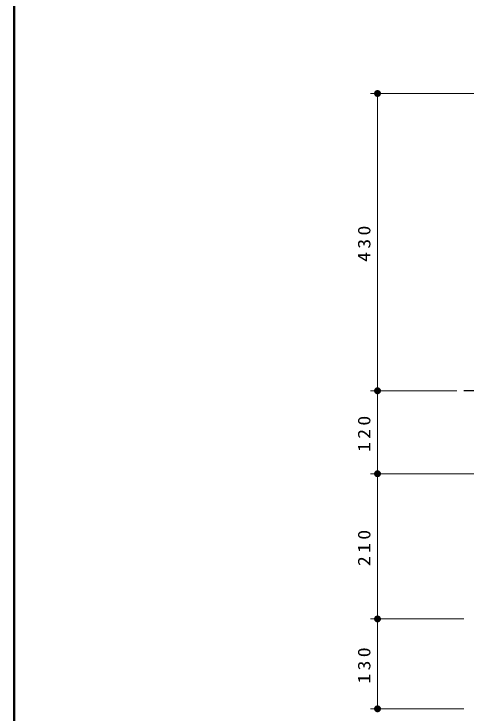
# Model space of a CAD drawing. Units: millimetres on the paper, scale 1:10. Extents: x -385 to 0, y 0 to 267.
# Drawn here: x -385 to -319.5, y 76.3 to 177.5 of the extents above; entities that cross this region are included whole.
import ezdxf

# ---------------------------------------------------------------- set-up
doc = ezdxf.new("R2010")
doc.units = ezdxf.units.MM
doc.layers.add('LY_1', color=7, linetype='Continuous', lineweight=25)
doc.layers.add('LY_2', color=7, linetype='Continuous', lineweight=13)
doc.styles.add('ＭＳ ゴシック', font='')
doc.styles.get('ＭＳ ゴシック').set_extended_font_data('MS Gothic')

# ---------------------------------------------------------------- blocks, each defined once
blk = doc.blocks.new('filled_dot')
at = {"color": 0, "linetype": 'Continuous', "lineweight": -2, "const_width": 1.25}
blk.add_lwpolyline([(-0.625, 0, 1), (0.625, 0, 1)], format="xyb", close=True, dxfattribs=at)

msp = doc.modelspace()

# ---------------------------------------------------------------- linework, layer by layer
at = {"layer": 'LY_1', "lineweight": 13}
for p, q in [((-315.761, 166.005), (-333.424, 166.005)), ((-332.424, 166.005), (-332.424, 123.005)), ((-320.959, 123.005), (-333.424, 123.005)), ((-332.424, 111.005), (-332.424, 123.005)), ((-312.929, 111.005), (-333.424, 111.005)), ((-332.424, 90.005), (-332.424, 111.005)), ((-319.959, 90.005), (-333.424, 90.005)), ((-332.424, 77.005), (-332.424, 90.005)), ((-319.959, 77.005), (-333.424, 77.005))]:
    msp.add_line(p, q, dxfattribs=at)
at = {"layer": 'LY_1', "color": 131}
msp.add_line((-300.984, 123.005), (-319.959, 123.005), dxfattribs=at)
at = {"layer": 'LY_2', "lineweight": 50}
msp.add_line((-385, 267), (-385, 0), dxfattribs=at)

# ---------------------------------------------------------------- block references
at = {"layer": 'LY_1', "lineweight": 13, "xscale": 0.4, "yscale": 0.4}
for p, rotation in [((-332.424, 166.005), 270), ((-332.424, 123.005), 270), ((-332.424, 123.005), 90), ((-332.424, 111.005), 90), ((-332.424, 111.005), 270), ((-332.424, 90.005), 90), ((-332.424, 90.005), 270), ((-332.424, 77.005), 90)]:
    msp.add_blockref('filled_dot', p, dxfattribs=dict(at, rotation=rotation))

# ---------------------------------------------------------------- texts
at = {"layer": 'LY_1', "char_height": 1.833, "attachment_point": 8, "rotation": 90, "style": 'ＭＳ ゴシック'}
for s, insert in [('\\T1.33;\\W1.15;430', (-333.424, 144.505)), ('\\T1.33;\\W1.15;120', (-333.424, 117.005)), ('\\T1.33;\\W1.15;210', (-333.424, 100.505)), ('\\T1.33;\\W1.15;130', (-333.424, 83.505))]:
    msp.add_mtext(s, dxfattribs=dict(at, insert=insert))

doc.saveas('drawing.dxf')
